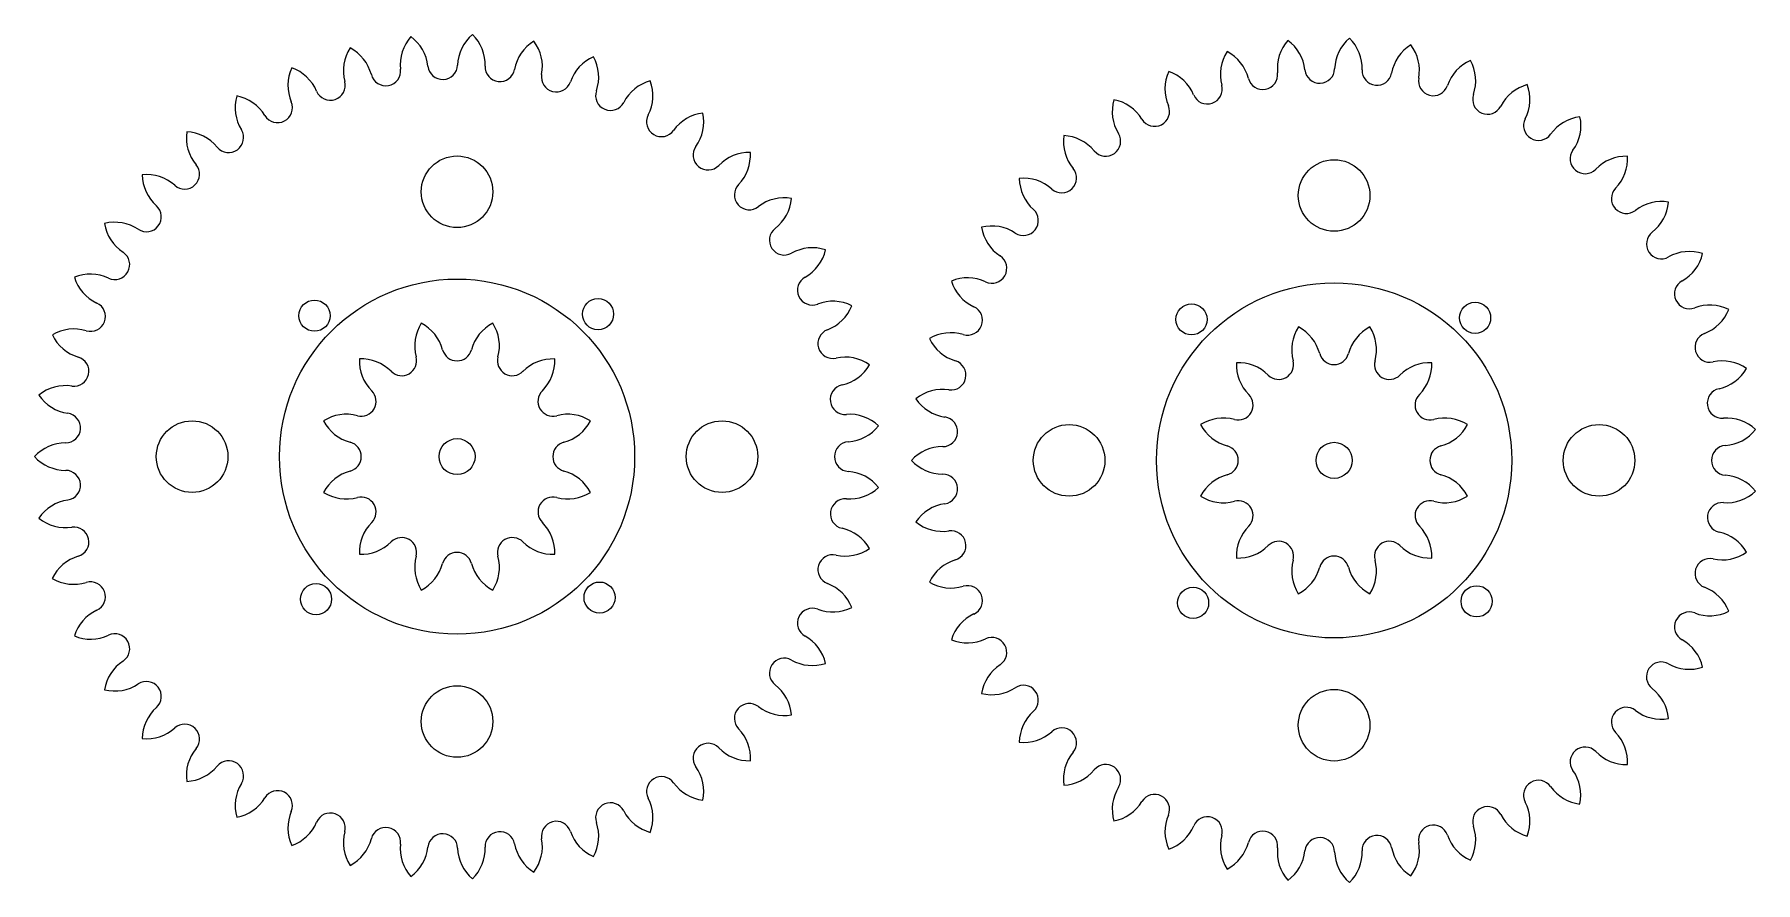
# Model space of a CAD drawing. Header units: inches. Extents: x 0.92 to 8.43, y 7.32 to 11.02.
import ezdxf

# ---------------------------------------------------------------- set-up
doc = ezdxf.new("R2010")
doc.units = ezdxf.units.IN
doc.header["$MEASUREMENT"] = 0

msp = doc.modelspace()

# ---------------------------------------------------------------- linework, layer by layer
at = {"color": 7, "linetype": 'Continuous', "lineweight": 15}
for centre, radius in [((2.765, 10.3313), 0.1562), ((6.5923, 10.315), 0.1562), ((2.765, 9.1751), 0.775), ((6.5923, 9.1588), 0.775), ((2.1429, 9.7904), 0.068), ((3.3803, 9.7972), 0.068), ((5.9702, 9.7741), 0.068), ((7.2076, 9.7809), 0.068), ((1.6088, 9.1751), 0.1562), ((3.9213, 9.1751), 0.1562), ((5.436, 9.1588), 0.1563), ((7.7485, 9.1588), 0.1563), ((2.765, 9.1751), 0.0787), ((6.5923, 9.1588), 0.0787), ((2.1497, 8.553), 0.068), ((3.3871, 8.5598), 0.068), ((5.977, 8.5367), 0.068), ((7.2144, 8.5435), 0.068), ((2.765, 8.0188), 0.1562), ((6.5923, 8.0025), 0.1562)]:
    msp.add_circle(centre, radius, dxfattribs=at)
for centre, radius, start, end in [((2.7024, 10.8865), 0.185, 138.81066, 186.34066), ((2.4539, 10.8591), 0.185, 6.26698, 53.79741), ((2.9523, 10.8773), 0.185, 130.41516, 177.92863), ((2.7025, 10.8864), 0.185, 357.91503, 45.40188), ((3.1981, 10.8319), 0.185, 122.03887, 169.57852), ((2.9523, 10.8773), 0.185, 349.52807, 37.0256), ((6.5297, 10.8702), 0.185, 138.81066, 186.34066), ((6.2812, 10.8428), 0.185, 6.26698, 53.79741), ((6.7796, 10.861), 0.185, 130.41516, 177.92863), ((6.5297, 10.8701), 0.185, 357.91503, 45.40188), ((7.0254, 10.8156), 0.185, 122.03887, 169.57852), ((6.7796, 10.861), 0.185, 349.52807, 37.0256), ((2.454, 10.859), 0.185, 147.17841, 194.67163), ((2.2121, 10.7957), 0.185, 14.69489, 62.16514), ((3.4347, 10.7511), 0.185, 113.6776, 161.18479), ((3.1981, 10.8318), 0.185, 341.15866, 28.66433), ((6.2812, 10.8427), 0.185, 147.17841, 194.67163), ((6.0394, 10.7794), 0.185, 14.69489, 62.16514), ((7.262, 10.7348), 0.185, 113.6776, 161.18479), ((7.0254, 10.8155), 0.185, 341.15866, 28.66433), ((2.2121, 10.7958), 0.185, 155.53942, 203.02134), ((1.982, 10.698), 0.185, 23.03807, 70.52613), ((2.4539, 10.8591), 0.065, 194.61346, 6.20345), ((2.7025, 10.8864), 0.065, 186.27204, 357.8789), ((2.9523, 10.8773), 0.065, 177.88217, 349.43458), ((3.1981, 10.8318), 0.065, 169.52139, 341.11831), ((6.0394, 10.7795), 0.185, 155.53942, 203.02134), ((5.8093, 10.6817), 0.185, 23.03807, 70.52613), ((6.2812, 10.8427), 0.065, 194.61346, 6.20345), ((6.5297, 10.87), 0.065, 186.27204, 357.8789), ((6.7796, 10.8609), 0.065, 177.88217, 349.43458), ((7.0254, 10.8155), 0.065, 169.52139, 341.11831), ((1.982, 10.698), 0.185, 163.90893, 211.41217), ((1.7686, 10.5678), 0.185, 31.39985, 78.89566), ((2.2121, 10.7958), 0.065, 203.01332, 14.63573), ((3.4347, 10.7511), 0.065, 161.11831, 332.7637), ((3.6571, 10.6369), 0.185, 105.34125, 152.84461), ((3.4347, 10.751), 0.185, 332.81294, 20.32797), ((6.0394, 10.7795), 0.065, 203.01332, 14.63573), ((7.262, 10.7347), 0.065, 161.11831, 332.7637), ((7.4844, 10.6206), 0.185, 105.34125, 152.84461), ((7.262, 10.7347), 0.185, 332.81294, 20.32797), ((1.982, 10.698), 0.065, 211.34179, 23.04784), ((3.6571, 10.6368), 0.065, 152.80405, 324.34935), ((3.8604, 10.4913), 0.185, 96.91358, 144.44296), ((3.6571, 10.6368), 0.185, 324.42126, 11.90028), ((5.8092, 10.6817), 0.185, 163.90893, 211.41217), ((5.5959, 10.5515), 0.185, 31.39985, 78.89566), ((5.8093, 10.6817), 0.065, 211.34179, 23.04784), ((1.7686, 10.5677), 0.185, 172.26199, 219.77631), ((1.5764, 10.4079), 0.185, 39.76701, 87.2487), ((1.7686, 10.5678), 0.065, 219.74906, 31.38771), ((7.4843, 10.6205), 0.065, 152.80405, 324.34935), ((7.6877, 10.475), 0.185, 96.91358, 144.44296), ((7.4844, 10.6205), 0.185, 324.42126, 11.90028), ((3.8604, 10.4913), 0.065, 144.40078, 315.99852), ((5.5959, 10.5514), 0.185, 172.26199, 219.77631), ((5.4037, 10.3916), 0.185, 39.76701, 87.2487), ((5.5959, 10.5515), 0.065, 219.74906, 31.38771), ((1.5764, 10.4079), 0.065, 228.18329, 39.68111), ((4.0404, 10.3179), 0.185, 88.57815, 136.07616), ((3.8604, 10.4913), 0.185, 316.04986, 3.56487), ((7.6877, 10.475), 0.065, 144.40078, 315.99852), ((7.8677, 10.3015), 0.185, 88.57815, 136.07616), ((7.6876, 10.475), 0.185, 316.04986, 3.56487), ((1.4096, 10.2217), 0.185, 48.1283, 95.63974), ((1.5764, 10.4079), 0.185, 180.65301, 228.15822), ((5.2369, 10.2054), 0.185, 48.1283, 95.63974), ((5.4037, 10.3916), 0.185, 180.65301, 228.15822), ((5.4037, 10.3916), 0.065, 228.18329, 39.68111), ((4.0404, 10.3178), 0.065, 136.05976, 307.66562), ((4.1932, 10.12), 0.185, 80.18295, 127.69555), ((4.0404, 10.3178), 0.185, 307.67205, 355.16967), ((7.8676, 10.3015), 0.065, 136.05976, 307.66562), ((1.4096, 10.2217), 0.065, 236.55458, 48.1244), ((5.2369, 10.2054), 0.065, 236.55458, 48.1244), ((8.0205, 10.1036), 0.185, 80.18295, 127.69555), ((7.8677, 10.3015), 0.185, 307.67205, 355.16967), ((1.2717, 10.0132), 0.185, 56.50103, 104.01169), ((1.4096, 10.2217), 0.185, 189.02497, 236.52912), ((4.1932, 10.12), 0.065, 127.68155, 299.25191), ((5.0989, 9.9969), 0.185, 56.50103, 104.01169), ((5.2369, 10.2054), 0.185, 189.02497, 236.52912), ((8.0205, 10.1036), 0.065, 127.68155, 299.25191), ((1.2717, 10.0131), 0.065, 244.85521, 56.5059), ((4.3154, 9.9019), 0.185, 71.77302, 119.28205), ((4.1932, 10.12), 0.185, 299.29658, 346.75973), ((8.1427, 9.8856), 0.185, 71.77302, 119.28205), ((5.099, 9.9968), 0.065, 244.85521, 56.5059), ((8.0205, 10.1037), 0.185, 299.29658, 346.75973), ((1.1656, 9.7868), 0.185, 64.89475, 112.39472), ((1.2716, 10.0132), 0.185, 197.40799, 244.91061), ((4.3155, 9.9019), 0.065, 119.25191, 290.94876), ((4.9928, 9.7705), 0.185, 64.89475, 112.39472), ((5.0989, 9.9969), 0.185, 197.40799, 244.91061), ((8.1428, 9.8856), 0.065, 119.25191, 290.94876), ((1.1655, 9.7868), 0.065, 253.26696, 64.81768), ((4.4048, 9.6684), 0.185, 63.43924, 110.92878), ((4.3155, 9.9019), 0.185, 290.94909, 338.42598), ((4.9928, 9.7705), 0.065, 253.26696, 64.81768), ((8.2321, 9.6521), 0.185, 63.43924, 110.92878), ((8.1428, 9.8856), 0.185, 290.94909, 338.42598), ((1.0935, 9.5474), 0.185, 73.25716, 120.72163), ((1.1657, 9.7868), 0.185, 205.73495, 253.25533), ((2.7651, 9.658), 0.185, 147.4854, 194.97469), ((2.5235, 9.5934), 0.185, 15.00997, 62.47211), ((3.0065, 9.5933), 0.185, 117.49861, 164.97627), ((2.765, 9.6581), 0.185, 344.99951, 32.48533), ((4.4048, 9.6684), 0.065, 110.86625, 282.53838), ((4.9208, 9.5311), 0.185, 73.25716, 120.72163), ((4.9929, 9.7705), 0.185, 205.73495, 253.25533), ((6.5923, 9.6417), 0.185, 147.4854, 194.97469), ((6.3508, 9.577), 0.185, 15.00997, 62.47211), ((6.8338, 9.577), 0.185, 117.49861, 164.97627), ((6.5923, 9.6417), 0.185, 344.99951, 32.48533), ((8.2321, 9.6521), 0.065, 110.86625, 282.53838), ((2.765, 9.6581), 0.065, 194.97684, 345.02316), ((6.5923, 9.6418), 0.065, 194.97684, 345.02316), ((1.0935, 9.5474), 0.065, 261.58273, 73.15697), ((2.5236, 9.5933), 0.185, 177.50592, 224.98967), ((2.3468, 9.4166), 0.185, 45.00936, 92.49264), ((2.5235, 9.5934), 0.065, 225, 14.97684), ((3.0065, 9.5934), 0.065, 165.02316, 315), ((3.1832, 9.4165), 0.185, 87.49207, 134.98031), ((3.0065, 9.5934), 0.185, 315, 2.47879), ((4.4591, 9.4244), 0.185, 55.05331, 102.54958), ((4.4048, 9.6684), 0.185, 282.57245, 330.04003), ((4.9208, 9.5311), 0.065, 261.58273, 73.15697), ((6.3508, 9.577), 0.185, 177.50592, 224.98967), ((6.1741, 9.4003), 0.185, 45.00936, 92.49264), ((6.3508, 9.5771), 0.065, 225, 14.97684), ((6.8338, 9.5771), 0.065, 165.02316, 315), ((7.0105, 9.4002), 0.185, 87.49207, 134.98031), ((6.8338, 9.5771), 0.185, 315, 2.47879), ((8.2864, 9.4081), 0.185, 55.05331, 102.54958), ((8.2321, 9.6521), 0.185, 282.57245, 330.04003), ((1.0571, 9.3001), 0.185, 81.63218, 129.10449), ((4.4586, 9.4243), 0.065, 101.97144, 274.72755), ((4.8843, 9.2838), 0.185, 81.63218, 129.10449), ((8.2858, 9.408), 0.065, 101.97144, 274.72755), ((1.0936, 9.5474), 0.185, 214.11778, 261.63116), ((2.3468, 9.4166), 0.065, 255.02316, 45), ((3.1832, 9.4166), 0.065, 134.94963, 285.03499), ((4.9208, 9.5311), 0.185, 214.11778, 261.63116), ((6.174, 9.4003), 0.065, 255.02316, 45), ((7.0105, 9.4002), 0.065, 134.94963, 285.03499), ((1.0571, 9.3001), 0.065, 270, 81.58273), ((2.2821, 9.1751), 0.185, 74.99951, 122.48533), ((2.3468, 9.4166), 0.185, 207.49861, 254.97627), ((3.2479, 9.1751), 0.185, 57.4854, 104.97469), ((3.1833, 9.4166), 0.185, 285.00997, 332.47211), ((4.4776, 9.175), 0.185, 46.73872, 94.2371), ((4.8844, 9.2838), 0.065, 270, 81.58273), ((6.1094, 9.1588), 0.185, 74.99951, 122.48533), ((6.1741, 9.4003), 0.185, 207.49861, 254.97627), ((7.0752, 9.1588), 0.185, 57.4854, 104.97469), ((7.0106, 9.4003), 0.185, 285.00997, 332.47211), ((8.3049, 9.1587), 0.185, 46.73872, 94.2371), ((4.4774, 9.1751), 0.065, 94.14845, 265.84516), ((4.4592, 9.4244), 0.185, 274.17456, 321.68297), ((8.2865, 9.4081), 0.185, 274.17456, 321.68297), ((1.0571, 9.0501), 0.185, 90, 137.47623), ((1.0572, 9.3001), 0.185, 222.48951, 270.00781), ((2.2821, 9.1751), 0.065, 284.97684, 75.02316), ((3.248, 9.1751), 0.065, 105.00589, 254.97284), ((4.8844, 9.0338), 0.185, 90, 137.47623), ((6.1093, 9.1588), 0.065, 284.97684, 75.02316), ((7.0753, 9.1588), 0.065, 105.00589, 254.97284), ((8.3047, 9.1588), 0.065, 94.14845, 265.84516), ((1.0571, 9.0501), 0.065, 278.40436, 89.9119), ((2.3468, 8.9336), 0.185, 105.00997, 152.47211), ((3.1832, 8.9336), 0.185, 27.49861, 74.97627), ((4.4591, 8.9257), 0.185, 38.31131, 85.80084), ((4.8845, 9.2838), 0.185, 222.48951, 270.00781), ((4.8844, 9.0338), 0.065, 278.40436, 89.9119), ((6.174, 8.9173), 0.185, 105.00997, 152.47211), ((7.0105, 8.9173), 0.185, 27.49861, 74.97627), ((8.2864, 8.9094), 0.185, 38.31131, 85.80084), ((2.2822, 9.1751), 0.185, 237.4854, 284.97469), ((3.248, 9.1751), 0.185, 254.99951, 302.48533), ((4.4774, 9.1751), 0.185, 265.83791, 313.29805), ((8.3047, 9.1588), 0.185, 265.83791, 313.29805), ((1.0935, 8.8027), 0.185, 98.35222, 145.87393), ((2.3468, 8.9336), 0.065, 315, 104.97684), ((3.1833, 8.9336), 0.065, 75.02316, 225), ((4.4592, 8.9257), 0.065, 85.75708, 257.35624), ((4.9208, 8.7864), 0.185, 98.35222, 145.87393), ((6.1094, 9.1588), 0.185, 237.4854, 284.97469), ((6.174, 8.9173), 0.065, 315, 104.97684), ((7.0106, 8.9173), 0.065, 75.02316, 225), ((7.0752, 9.1588), 0.185, 254.99951, 302.48533), ((8.2865, 8.9094), 0.065, 85.75708, 257.35624), ((1.057, 9.0501), 0.185, 230.8872, 278.40388), ((1.0935, 8.8027), 0.065, 286.73304, 98.34272), ((2.5236, 8.7569), 0.185, 135.00936, 182.49264), ((3.0065, 8.7569), 0.185, 357.50592, 44.98967), ((4.8843, 9.0338), 0.185, 230.8872, 278.40388), ((6.3508, 8.7406), 0.185, 135.00936, 182.49264), ((6.8338, 8.7406), 0.185, 357.50592, 44.98967), ((2.3468, 8.9337), 0.185, 267.50592, 314.98967), ((2.5235, 8.7569), 0.065, 345.02316, 135), ((3.0065, 8.7569), 0.065, 45, 194.97684), ((3.1833, 8.9336), 0.185, 225.00936, 272.49264), ((4.4049, 8.6817), 0.185, 29.98655, 77.49822), ((4.9208, 8.7864), 0.065, 286.73304, 98.34272), ((6.3508, 8.7405), 0.065, 345.02316, 135), ((6.8338, 8.7405), 0.065, 45, 194.97684), ((8.2322, 8.6654), 0.185, 29.98655, 77.49822), ((1.1655, 8.5633), 0.185, 106.7387, 154.24975), ((2.765, 8.6922), 0.185, 164.99951, 212.48533), ((2.765, 8.6922), 0.065, 14.97684, 165.02316), ((2.765, 8.6922), 0.185, 327.4854, 14.97469), ((4.4048, 8.6817), 0.065, 77.37554, 249.01963), ((4.4591, 8.9258), 0.185, 257.48286, 304.97331), ((4.9928, 8.547), 0.185, 106.7387, 154.24975), ((6.1741, 8.9173), 0.185, 267.50592, 314.98967), ((6.5923, 8.6759), 0.185, 164.99951, 212.48533), ((6.5923, 8.6758), 0.065, 14.97684, 165.02316), ((6.5923, 8.6759), 0.185, 327.4854, 14.97469), ((7.0105, 8.9173), 0.185, 225.00936, 272.49264), ((8.2321, 8.6654), 0.065, 77.37554, 249.01963), ((8.2864, 8.9094), 0.185, 257.48286, 304.97331), ((1.0934, 8.8027), 0.185, 239.26302, 286.78737), ((2.5236, 8.7569), 0.185, 297.49861, 344.97627), ((3.0065, 8.7569), 0.185, 195.00997, 242.47211), ((6.3508, 8.7406), 0.185, 297.49861, 344.97627), ((6.8338, 8.7406), 0.185, 195.00997, 242.47211), ((1.1655, 8.5633), 0.065, 295.10736, 106.67385), ((4.3156, 8.4482), 0.185, 21.60328, 69.12549), ((4.9207, 8.7864), 0.185, 239.26302, 286.78737), ((4.9928, 8.547), 0.065, 295.10736, 106.67385), ((8.1429, 8.4319), 0.185, 21.60328, 69.12549), ((1.2717, 8.337), 0.185, 115.15859, 162.63323), ((4.3155, 8.4482), 0.065, 69.00045, 240.6278), ((4.4048, 8.6817), 0.185, 249.09408, 296.59005), ((5.099, 8.3207), 0.185, 115.15859, 162.63323), ((8.1428, 8.4319), 0.065, 69.00045, 240.6278), ((8.2321, 8.6654), 0.185, 249.09408, 296.59005), ((1.1655, 8.5633), 0.185, 247.6465, 295.13291), ((1.2717, 8.337), 0.065, 303.44542, 115.10233), ((4.1932, 8.2302), 0.185, 13.20721, 60.73666), ((4.9928, 8.547), 0.185, 247.6465, 295.13291), ((5.099, 8.3207), 0.065, 303.44542, 115.10233), ((8.0205, 8.2139), 0.185, 13.20721, 60.73666), ((1.4096, 8.1285), 0.185, 123.4861, 170.97115), ((4.1932, 8.2302), 0.065, 60.71426, 232.26446), ((4.3155, 8.4482), 0.185, 240.69406, 288.19393), ((5.2369, 8.1122), 0.185, 123.4861, 170.97115), ((8.0205, 8.2139), 0.065, 60.71426, 232.26446), ((8.1428, 8.4319), 0.185, 240.69406, 288.19393), ((1.4096, 8.1285), 0.065, 311.81671, 123.42038), ((1.2717, 8.337), 0.185, 255.98443, 303.50432), ((4.0403, 8.0324), 0.185, 4.79907, 52.31772), ((5.0989, 8.3207), 0.185, 255.98443, 303.50432), ((5.2369, 8.1122), 0.065, 311.81671, 123.42038), ((7.8676, 8.0161), 0.185, 4.79907, 52.31772), ((1.5764, 7.9423), 0.185, 131.8634, 179.34315), ((4.0404, 8.0323), 0.065, 52.26446, 223.93793), ((4.1932, 8.2302), 0.185, 232.3159, 279.78578), ((5.4037, 7.9259), 0.185, 131.8634, 179.34315), ((7.8676, 8.016), 0.065, 52.26446, 223.93793), ((8.0205, 8.2138), 0.185, 232.3159, 279.78578), ((1.4096, 8.1285), 0.185, 264.35643, 311.86794), ((1.5764, 7.9423), 0.065, 320.18314, 131.80977), ((3.8605, 7.8587), 0.185, 356.50043, 43.99241), ((5.2369, 8.1122), 0.185, 264.35643, 311.86794), ((5.4037, 7.926), 0.065, 320.18314, 131.80977), ((7.6877, 7.8424), 0.185, 356.50043, 43.99241), ((1.7686, 7.7824), 0.185, 140.26688, 187.74333), ((3.8604, 7.8588), 0.065, 43.94024, 215.52741), ((4.0403, 8.0324), 0.185, 223.99209, 271.48715), ((7.6877, 7.8425), 0.065, 43.94024, 215.52741), ((7.8676, 8.0161), 0.185, 223.99209, 271.48715), ((1.5764, 7.9422), 0.185, 272.75659, 320.26437), ((1.7686, 7.7824), 0.065, 328.53698, 140.19443), ((3.6571, 7.7134), 0.185, 348.06459, 35.58452), ((5.5959, 7.7661), 0.185, 140.26688, 187.74333), ((5.5959, 7.7661), 0.065, 328.53698, 140.19443), ((1.982, 7.6522), 0.185, 148.63323, 196.09581), ((3.6571, 7.7134), 0.065, 35.52741, 207.15774), ((3.8604, 7.8588), 0.185, 215.57223, 263.05131), ((5.4037, 7.9259), 0.185, 272.75659, 320.26437), ((7.4843, 7.6971), 0.065, 35.52741, 207.15774), ((7.4843, 7.6971), 0.185, 348.06459, 35.58452), ((1.7686, 7.7824), 0.185, 281.10907, 328.61984), ((1.982, 7.6522), 0.065, 336.90556, 148.56624), ((3.4347, 7.5991), 0.065, 27.11747, 198.79811), ((3.4348, 7.599), 0.185, 339.73674, 27.24058), ((5.8093, 7.6358), 0.185, 148.63323, 196.09581), ((5.5959, 7.7661), 0.185, 281.10907, 328.61984), ((5.8093, 7.6359), 0.065, 336.90556, 148.56624), ((7.262, 7.5827), 0.185, 339.73674, 27.24058), ((7.6877, 7.8424), 0.185, 215.57223, 263.05131), ((2.2121, 7.5544), 0.185, 157.00277, 204.48131), ((2.2121, 7.5544), 0.065, 345.27889, 156.95216), ((3.657, 7.7134), 0.185, 207.24445, 254.72351), ((6.0394, 7.5381), 0.185, 157.00277, 204.48131), ((6.0394, 7.5381), 0.065, 345.27889, 156.95216), ((7.262, 7.5828), 0.065, 27.11747, 198.79811), ((7.4843, 7.6971), 0.185, 207.24445, 254.72351), ((1.982, 7.6521), 0.185, 289.49456, 336.99431), ((2.454, 7.4911), 0.185, 165.3685, 212.85838), ((2.4539, 7.4911), 0.065, 353.71831, 165.27889), ((2.7025, 7.4638), 0.065, 2.02966, 173.71831), ((2.9523, 7.4729), 0.065, 10.46258, 182.03279), ((3.1981, 7.5183), 0.065, 18.85316, 190.39175), ((3.4347, 7.5991), 0.185, 198.86067, 246.35268), ((3.1981, 7.5183), 0.185, 331.36596, 18.87611), ((5.8093, 7.6358), 0.185, 289.49456, 336.99431), ((6.2812, 7.4748), 0.185, 165.3685, 212.85838), ((6.2812, 7.4748), 0.065, 353.71831, 165.27889), ((6.5297, 7.4475), 0.065, 2.02966, 173.71831), ((6.7796, 7.4566), 0.065, 10.46258, 182.03279), ((7.0254, 7.502), 0.065, 18.85316, 190.39175), ((7.262, 7.5828), 0.185, 198.86067, 246.35268), ((7.0254, 7.502), 0.185, 331.36596, 18.87611), ((2.2121, 7.5543), 0.185, 297.87163, 345.38245), ((2.7025, 7.4638), 0.185, 173.73362, 221.20716), ((2.454, 7.4912), 0.185, 306.22045, 353.71361), ((2.9523, 7.4729), 0.185, 182.09649, 229.56913), ((2.7025, 7.4638), 0.185, 314.58241, 2.10054), ((3.1981, 7.5183), 0.185, 190.45349, 237.93409), ((2.9523, 7.473), 0.185, 322.94739, 10.46993), ((6.0393, 7.538), 0.185, 297.87163, 345.38245), ((6.5297, 7.4475), 0.185, 173.73362, 221.20716), ((6.2812, 7.4748), 0.185, 306.22045, 353.71361), ((6.7796, 7.4565), 0.185, 182.09649, 229.56913), ((6.5297, 7.4475), 0.185, 314.58241, 2.10054), ((7.0254, 7.5019), 0.185, 190.45349, 237.93409), ((6.7795, 7.4566), 0.185, 322.94739, 10.46993)]:
    msp.add_arc(centre, radius, start, end, dxfattribs=at)

doc.saveas('drawing.dxf')
